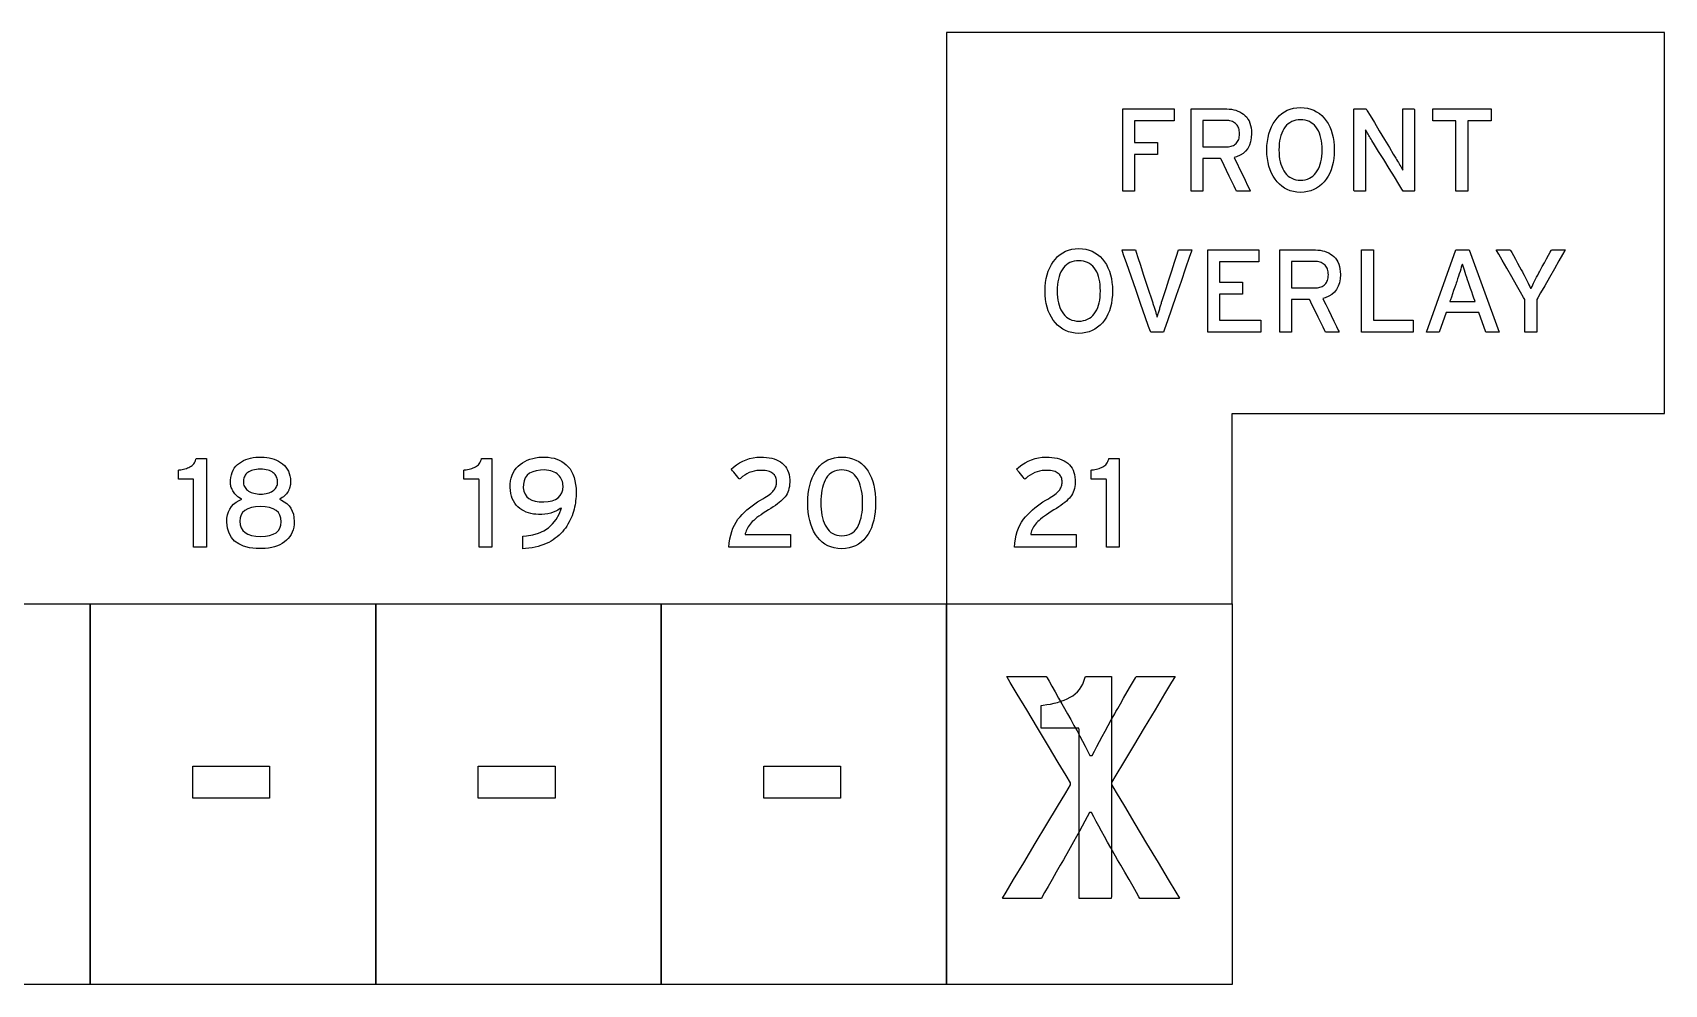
# Model space of a CAD drawing. Extents: x 1 to 47.7, y 0.2 to 33.4.
# Drawn here: x 16.18 to 21.004, y 28.906 to 31.719 of the extents above; entities that cross this region are included whole.
import ezdxf

# ---------------------------------------------------------------- set-up
doc = ezdxf.new("R2010")
doc.units = 0
doc.header["$MEASUREMENT"] = 0
for name, color, linetype in [('5_1__STANDARD_FRONT_OVERLA', 7, 'CONTINUOUS'), ('5_2__BAY_CONTROL_FRONT_OVE', 7, 'CONTINUOUS'), ('6_0____DWG', 7, 'CONTINUOUS')]:
    doc.layers.add(name, color=color, linetype=linetype)

msp = doc.modelspace()

# ---------------------------------------------------------------- linework, layer by layer
at = {"layer": '5_1__STANDARD_FRONT_OVERLA'}
msp.add_lwpolyline([(19.4532, 29.1601), (19.4505, 29.1648), (19.4434, 29.1771), (19.4332, 29.1948), (19.4211, 29.2157), (19.4085, 29.2375), (19.3968, 29.2578), (19.3872, 29.2744), (19.381, 29.2851), (19.377, 29.2922), (19.3672, 29.3097), (19.3578, 29.3265), (19.3488, 29.3427), (19.3403, 29.3583), (19.3322, 29.3732), (19.3245, 29.3875), (19.3172, 29.4011), (19.3104, 29.4141), (19.3041, 29.4142), (19.2976, 29.4014), (19.2906, 29.3878), (19.2831, 29.3736), (19.275, 29.3588), (19.2664, 29.3432), (19.2573, 29.3269), (19.2476, 29.3099), (19.2375, 29.2922), (19.2333, 29.2851), (19.2273, 29.2744), (19.2178, 29.2578), (19.2062, 29.2375), (19.1938, 29.2157), (19.1819, 29.1948), (19.1717, 29.1771), (19.1647, 29.1648), (19.1621, 29.1601), (19.1579, 29.1601), (19.1467, 29.1601), (19.1307, 29.1601), (19.1118, 29.1601), (19.0921, 29.1601), (19.0737, 29.1601), (19.0587, 29.1601), (19.0491, 29.1601), (19.0472, 29.161), (19.058, 29.1789), (19.0801, 29.2157), (19.11, 29.2655), (19.144, 29.322), (19.1784, 29.3794), (19.2097, 29.4314), (19.2341, 29.472), (19.248, 29.4952), (19.2482, 29.5014), (19.2351, 29.5232), (19.2122, 29.5614), (19.1829, 29.6103), (19.1507, 29.6641), (19.1188, 29.7172), (19.0908, 29.7639), (19.0701, 29.7985), (19.06, 29.8154), (19.062, 29.8161), (19.0717, 29.8161), (19.087, 29.8161), (19.1057, 29.8161), (19.1256, 29.8161), (19.1448, 29.8161), (19.1611, 29.8161), (19.1725, 29.8161), (19.1767, 29.8161), (19.1789, 29.8123), (19.1847, 29.8021), (19.193, 29.7873), (19.2029, 29.77), (19.2131, 29.752), (19.2226, 29.7351), (19.2304, 29.7213), (19.2354, 29.7125), (19.2392, 29.7058), (19.249, 29.6883), (19.2584, 29.6713), (19.2674, 29.655), (19.2759, 29.6393), (19.284, 29.6242), (19.2917, 29.6097), (19.2989, 29.5958), (19.3058, 29.5825), (19.3121, 29.5823), (19.3188, 29.5953), (19.3259, 29.6089), (19.3335, 29.6233), (19.3416, 29.6384), (19.3502, 29.6542), (19.3592, 29.6706), (19.3688, 29.6878), (19.3788, 29.7057), (19.3826, 29.7125), (19.3877, 29.7213), (19.3956, 29.7351), (19.4053, 29.752), (19.4157, 29.77), (19.4257, 29.7873), (19.4341, 29.8021), (19.44, 29.8123), (19.4422, 29.8161), (19.4464, 29.8161), (19.4575, 29.8161), (19.4736, 29.8161), (19.4925, 29.8161), (19.5122, 29.8161), (19.5306, 29.8161), (19.5456, 29.8161), (19.5552, 29.8161), (19.5571, 29.8154), (19.547, 29.7986), (19.5263, 29.7641), (19.4983, 29.7175), (19.4664, 29.6645), (19.4342, 29.6109), (19.4049, 29.5621), (19.382, 29.5241), (19.3689, 29.5023), (19.3691, 29.4962), (19.383, 29.4729), (19.4074, 29.4321), (19.4387, 29.3799), (19.4731, 29.3225), (19.5071, 29.2658), (19.537, 29.2159), (19.5591, 29.1789), (19.5699, 29.161), (19.568, 29.1601), (19.5582, 29.1601), (19.5429, 29.1601), (19.5243, 29.1601), (19.5043, 29.1601), (19.4851, 29.1601), (19.4688, 29.1601), (19.4574, 29.1601)], close=True, dxfattribs=at)
at = {"layer": '5_2__BAY_CONTROL_FRONT_OVE'}
msp.add_lwpolyline([(19.2738, 29.1601), (19.2738, 29.1794), (19.2738, 29.2306), (19.2738, 29.3039), (19.2738, 29.3895), (19.2738, 29.4776), (19.2738, 29.5583), (19.2738, 29.6218), (19.2738, 29.6582), (19.2727, 29.6632), (19.2645, 29.6632), (19.2503, 29.6632), (19.2322, 29.6632), (19.2125, 29.6632), (19.1933, 29.6632), (19.1769, 29.6632), (19.1654, 29.6632), (19.1611, 29.6632), (19.1611, 29.6658), (19.1611, 29.6727), (19.1611, 29.6826), (19.1611, 29.6941), (19.1611, 29.706), (19.1611, 29.7168), (19.1611, 29.7254), (19.1611, 29.7303), (19.167, 29.7315), (19.1784, 29.7328), (19.1894, 29.7345), (19.2, 29.7367), (19.2102, 29.7393), (19.22, 29.7424), (19.2295, 29.7459), (19.2385, 29.7499), (19.2472, 29.7543), (19.2551, 29.7591), (19.2624, 29.7645), (19.2689, 29.7706), (19.2748, 29.7774), (19.2798, 29.7848), (19.2842, 29.7929), (19.2878, 29.8017), (19.2908, 29.8111), (19.2927, 29.8161), (19.2983, 29.8161), (19.308, 29.8161), (19.3204, 29.8161), (19.3338, 29.8161), (19.3469, 29.8161), (19.3582, 29.8161), (19.366, 29.8161), (19.3689, 29.8161), (19.3689, 29.791), (19.3689, 29.7243), (19.3689, 29.6287), (19.3689, 29.517), (19.3689, 29.4022), (19.3689, 29.297), (19.3689, 29.2142), (19.3689, 29.1667), (19.368, 29.1601), (19.3611, 29.1601), (19.3491, 29.1601), (19.3338, 29.1601), (19.3172, 29.1601), (19.301, 29.1601), (19.2871, 29.1601), (19.2774, 29.1601)], close=True, dxfattribs=at)
at = {"layer": '6_0____DWG'}
for points in [[(21.0035, 31.7186), (18.8821, 31.7186), (18.8821, 30.031), (19.7259, 30.031), (19.7259, 30.5935), (21.0035, 30.5935), (21.0035, 31.7186)], [(19.4378, 31.4577), (19.4378, 31.3939), (19.5054, 31.3939), (19.5054, 31.3583), (19.4378, 31.3583), (19.4378, 31.2503), (19.4026, 31.2503), (19.4026, 31.4933), (19.5542, 31.4933), (19.5542, 31.4577), (19.4378, 31.4577)], [(20.4227, 31.4577), (20.4227, 31.2503), (20.3875, 31.2503), (20.3875, 31.4577), (20.3188, 31.4577), (20.3188, 31.4933), (20.4914, 31.4933), (20.4914, 31.4577), (20.4227, 31.4577)], [(19.6537, 30.8336), (19.6537, 31.0766), (19.8053, 31.0766), (19.8053, 31.0413), (19.6889, 31.0413), (19.6889, 30.981), (19.7565, 30.981), (19.7565, 30.9457), (19.6889, 30.9457), (19.6889, 30.8689), (19.8104, 30.8689), (19.8104, 30.8336), (19.6537, 30.8336)], [(20.1081, 30.8336), (20.1081, 31.0766), (20.1433, 31.0766), (20.1433, 30.8692), (20.2607, 30.8692), (20.2607, 30.8336), (20.1081, 30.8336)], [(20.4758, 30.8336), (20.4554, 30.8913), (20.3581, 30.8913), (20.3379, 30.8336), (20.3001, 30.8336), (20.3876, 31.0766), (20.4263, 31.0766), (20.5148, 30.8336), (20.4758, 30.8336)], [(16.3508, 28.906), (15.5071, 28.906), (15.5071, 30.031), (16.3508, 30.031), (16.3508, 28.906)], [(17.1946, 28.906), (16.3508, 28.906), (16.3508, 30.031), (17.1946, 30.031), (17.1946, 28.906)], [(18.0383, 28.906), (17.1946, 28.906), (17.1946, 30.031), (18.0383, 30.031), (18.0383, 28.906)], [(18.8821, 28.906), (18.0383, 28.906), (18.0383, 30.031), (18.8821, 30.031), (18.8821, 28.906)], [(19.7259, 28.906), (18.8821, 28.906), (18.8821, 30.031), (19.7259, 30.031), (19.7259, 28.906)], [(16.6539, 29.4558), (16.6539, 29.5509), (16.8809, 29.5509), (16.8809, 29.4558), (16.6539, 29.4558)], [(17.4977, 29.4558), (17.4977, 29.5509), (17.7247, 29.5509), (17.7247, 29.4558), (17.4977, 29.4558)], [(18.3414, 29.4558), (18.3414, 29.5509), (18.5684, 29.5509), (18.5684, 29.4558), (18.3414, 29.4558)]]:
    msp.add_lwpolyline(points, dxfattribs=at)
for points in [[(20.0278, 31.3719), (20.0274, 31.3589), (20.0262, 31.3466), (20.0244, 31.3349), (20.0218, 31.3239), (20.0185, 31.3134), (20.0144, 31.3036), (20.0097, 31.2944), (20.0042, 31.2859), (19.998, 31.2779), (19.9912, 31.2707), (19.9838, 31.2644), (19.9758, 31.2591), (19.9674, 31.2547), (19.9583, 31.2512), (19.9488, 31.2487), (19.9386, 31.2471), (19.928, 31.2464), (19.9174, 31.2471), (19.9074, 31.2487), (19.8979, 31.2512), (19.889, 31.2547), (19.8806, 31.2591), (19.8728, 31.2644), (19.8656, 31.2707), (19.8589, 31.2779), (19.8527, 31.2859), (19.8471, 31.2944), (19.8422, 31.3036), (19.8381, 31.3134), (19.8347, 31.3239), (19.832, 31.3349), (19.8301, 31.3466), (19.8289, 31.3589), (19.8285, 31.3719), (19.8289, 31.3848), (19.8301, 31.3971), (19.832, 31.4088), (19.8347, 31.42), (19.8381, 31.4305), (19.8422, 31.4403), (19.8471, 31.4496), (19.8527, 31.4583), (19.8589, 31.4663), (19.8656, 31.4734), (19.8728, 31.4796), (19.8806, 31.4848), (19.889, 31.4891), (19.8979, 31.4925), (19.9074, 31.495), (19.9174, 31.4965), (19.928, 31.4972), (19.9386, 31.4965), (19.9488, 31.495), (19.9583, 31.4925), (19.9674, 31.4891), (19.9758, 31.4848), (19.9838, 31.4796), (19.9912, 31.4734), (19.998, 31.4663), (20.0042, 31.4583), (20.0097, 31.4496), (20.0144, 31.4403), (20.0185, 31.4305), (20.0218, 31.42), (20.0244, 31.4088), (20.0262, 31.3971), (20.0274, 31.3848)], [(19.7835, 31.4206), (19.7826, 31.4077), (19.7804, 31.3961), (19.7768, 31.3856), (19.7719, 31.3764), (19.7657, 31.3684), (19.7581, 31.3616), (19.7492, 31.3561), (19.7389, 31.3517), (19.732, 31.3491), (19.7349, 31.343), (19.7405, 31.3314), (19.7479, 31.3161), (19.7561, 31.2992), (19.7643, 31.2823), (19.7715, 31.2673), (19.7769, 31.2561), (19.7796, 31.2506), (19.7789, 31.2503), (19.7755, 31.2503), (19.7701, 31.2503), (19.7636, 31.2503), (19.7565, 31.2503), (19.7498, 31.2503), (19.7441, 31.2503), (19.7403, 31.2503), (19.739, 31.2503), (19.737, 31.2545), (19.7322, 31.2645), (19.7254, 31.2784), (19.7176, 31.2946), (19.7095, 31.3111), (19.7022, 31.3263), (19.6964, 31.3383), (19.693, 31.3453), (19.692, 31.3464), (19.6884, 31.3464), (19.682, 31.3464), (19.6737, 31.3464), (19.6646, 31.3464), (19.6556, 31.3464), (19.6477, 31.3464), (19.642, 31.3464), (19.6393, 31.3464), (19.6392, 31.344), (19.6392, 31.3355), (19.6392, 31.3224), (19.6392, 31.3067), (19.6392, 31.2901), (19.6392, 31.2743), (19.6392, 31.2613), (19.6392, 31.2527), (19.6392, 31.2503), (19.6375, 31.2503), (19.6337, 31.2503), (19.6286, 31.2503), (19.6228, 31.2503), (19.6169, 31.2503), (19.6115, 31.2503), (19.6073, 31.2503), (19.605, 31.2503), (19.6047, 31.2531), (19.6047, 31.2709), (19.6047, 31.3012), (19.6047, 31.3395), (19.6047, 31.3814), (19.6047, 31.4222), (19.6047, 31.4574), (19.6047, 31.4826), (19.6047, 31.4932), (19.6079, 31.4933), (19.6176, 31.4933), (19.6319, 31.4933), (19.649, 31.4933), (19.6668, 31.4933), (19.6835, 31.4933), (19.6972, 31.4933), (19.7058, 31.4933), (19.7099, 31.4932), (19.7171, 31.4929), (19.724, 31.4921), (19.7306, 31.4908), (19.737, 31.489), (19.743, 31.4868), (19.7488, 31.4841), (19.7543, 31.481), (19.7596, 31.4774), (19.7645, 31.4732), (19.7689, 31.4685), (19.7727, 31.4633), (19.7759, 31.4575), (19.7786, 31.4512), (19.7807, 31.4444), (19.7822, 31.437), (19.7832, 31.4291)], [(19.748, 31.4196), (19.7477, 31.4241), (19.7472, 31.4283), (19.7464, 31.4323), (19.7454, 31.4359), (19.744, 31.4393), (19.7423, 31.4424), (19.7404, 31.4453), (19.7382, 31.4478), (19.7356, 31.4502), (19.7329, 31.4523), (19.7299, 31.4541), (19.7267, 31.4556), (19.7232, 31.4569), (19.7196, 31.4578), (19.7157, 31.4585), (19.7116, 31.4589), (19.7078, 31.459), (19.7044, 31.459), (19.6968, 31.459), (19.6864, 31.459), (19.6744, 31.459), (19.6624, 31.459), (19.6516, 31.459), (19.6435, 31.459), (19.6395, 31.459), (19.6392, 31.4574), (19.6392, 31.4506), (19.6392, 31.4399), (19.6392, 31.4268), (19.6392, 31.4129), (19.6392, 31.3998), (19.6392, 31.3891), (19.6392, 31.3823), (19.6395, 31.3807), (19.6435, 31.3807), (19.6516, 31.3807), (19.6624, 31.3807), (19.6744, 31.3807), (19.6864, 31.3807), (19.6968, 31.3807), (19.7044, 31.3807), (19.7078, 31.3807), (19.7115, 31.3808), (19.7156, 31.3811), (19.7194, 31.3818), (19.723, 31.3827), (19.7264, 31.3839), (19.7296, 31.3853), (19.7325, 31.3871), (19.7353, 31.3891), (19.7379, 31.3913), (19.7402, 31.3939), (19.7422, 31.3967), (19.7439, 31.3998), (19.7453, 31.4032), (19.7464, 31.4068), (19.7472, 31.4108), (19.7477, 31.415)], [(19.9919, 31.3719), (19.9917, 31.3814), (19.991, 31.3905), (19.9899, 31.399), (19.9883, 31.4071), (19.9863, 31.4147), (19.9839, 31.4217), (19.981, 31.4283), (19.9776, 31.4344), (19.9738, 31.4399), (19.9696, 31.4448), (19.9649, 31.449), (19.9598, 31.4525), (19.9543, 31.4555), (19.9484, 31.4578), (19.942, 31.4595), (19.9352, 31.4605), (19.928, 31.4609), (19.9209, 31.4605), (19.9143, 31.4595), (19.908, 31.4578), (19.9021, 31.4555), (19.8967, 31.4525), (19.8917, 31.449), (19.887, 31.4448), (19.8828, 31.4399), (19.8789, 31.4344), (19.8755, 31.4283), (19.8726, 31.4217), (19.8701, 31.4147), (19.868, 31.4071), (19.8664, 31.399), (19.8653, 31.3905), (19.8646, 31.3814), (19.8644, 31.3719), (19.8646, 31.3624), (19.8653, 31.3535), (19.8664, 31.345), (19.868, 31.337), (19.8701, 31.3295), (19.8726, 31.3225), (19.8755, 31.316), (19.8789, 31.31), (19.8828, 31.3043), (19.887, 31.2993), (19.8917, 31.2949), (19.8967, 31.2911), (19.9021, 31.2881), (19.908, 31.2857), (19.9143, 31.284), (19.9209, 31.283), (19.928, 31.2827), (19.9352, 31.283), (19.942, 31.284), (19.9484, 31.2857), (19.9543, 31.2881), (19.9598, 31.2911), (19.9649, 31.2949), (19.9696, 31.2993), (19.9738, 31.3043), (19.9776, 31.31), (19.981, 31.316), (19.9839, 31.3225), (19.9863, 31.3295), (19.9883, 31.337), (19.9899, 31.345), (19.991, 31.3535), (19.9917, 31.3624)], [(20.2311, 31.2503), (20.2277, 31.2559), (20.2186, 31.2707), (20.2054, 31.292), (20.19, 31.3171), (20.1739, 31.3432), (20.1589, 31.3675), (20.1468, 31.3873), (20.1391, 31.3998), (20.1366, 31.4038), (20.1344, 31.4076), (20.1321, 31.4113), (20.13, 31.4149), (20.128, 31.4184), (20.126, 31.4218), (20.1241, 31.425), (20.1222, 31.4282), (20.1204, 31.4312), (20.1197, 31.4293), (20.1197, 31.4234), (20.1197, 31.4174), (20.1198, 31.4112), (20.1198, 31.4048), (20.1199, 31.3982), (20.1199, 31.3914), (20.12, 31.3844), (20.12, 31.3773), (20.12, 31.3728), (20.12, 31.3615), (20.12, 31.3445), (20.12, 31.3241), (20.12, 31.3025), (20.12, 31.282), (20.12, 31.265), (20.12, 31.2537), (20.12, 31.2503), (20.1184, 31.2503), (20.1149, 31.2503), (20.1099, 31.2503), (20.1042, 31.2503), (20.0984, 31.2503), (20.093, 31.2503), (20.0888, 31.2503), (20.0863, 31.2503), (20.0858, 31.252), (20.0858, 31.2677), (20.0858, 31.2964), (20.0858, 31.3335), (20.0858, 31.3748), (20.0858, 31.4157), (20.0858, 31.4519), (20.0858, 31.4789), (20.0858, 31.4925), (20.0865, 31.4933), (20.0895, 31.4933), (20.0941, 31.4933), (20.0999, 31.4933), (20.106, 31.4933), (20.1119, 31.4933), (20.117, 31.4933), (20.1205, 31.4933), (20.1218, 31.4933), (20.125, 31.4878), (20.1338, 31.4734), (20.1463, 31.4526), (20.161, 31.4282), (20.1763, 31.4028), (20.1906, 31.3792), (20.2022, 31.3599), (20.2095, 31.3478), (20.212, 31.3436), (20.2146, 31.3391), (20.2172, 31.3348), (20.2196, 31.3306), (20.2219, 31.3265), (20.2241, 31.3226), (20.2262, 31.3189), (20.2282, 31.3153), (20.23, 31.3119), (20.2308, 31.3139), (20.2307, 31.3199), (20.2306, 31.3261), (20.2306, 31.3325), (20.2305, 31.339), (20.2305, 31.3457), (20.2305, 31.3526), (20.2305, 31.3596), (20.2305, 31.3668), (20.2305, 31.3713), (20.2305, 31.3825), (20.2305, 31.3995), (20.2305, 31.4198), (20.2305, 31.4413), (20.2305, 31.4617), (20.2305, 31.4786), (20.2305, 31.4899), (20.2305, 31.4933), (20.2321, 31.4933), (20.2356, 31.4933), (20.2406, 31.4933), (20.2463, 31.4933), (20.2521, 31.4933), (20.2575, 31.4933), (20.2617, 31.4933), (20.2643, 31.4933), (20.2647, 31.4915), (20.2647, 31.4758), (20.2647, 31.4472), (20.2647, 31.41), (20.2647, 31.3688), (20.2647, 31.3279), (20.2647, 31.2917), (20.2647, 31.2646), (20.2647, 31.2511), (20.264, 31.2503), (20.2613, 31.2503), (20.2569, 31.2503), (20.2516, 31.2503), (20.2458, 31.2503), (20.2403, 31.2503), (20.2356, 31.2503), (20.2323, 31.2503)], [(19.3724, 30.9552), (19.3719, 30.9423), (19.3708, 30.93), (19.3689, 30.9183), (19.3663, 30.9072), (19.363, 30.8968), (19.359, 30.887), (19.3542, 30.8778), (19.3488, 30.8692), (19.3426, 30.8612), (19.3357, 30.854), (19.3283, 30.8477), (19.3204, 30.8424), (19.3119, 30.838), (19.3029, 30.8345), (19.2933, 30.832), (19.2832, 30.8304), (19.2725, 30.8297), (19.262, 30.8304), (19.2519, 30.832), (19.2425, 30.8345), (19.2336, 30.838), (19.2252, 30.8424), (19.2174, 30.8477), (19.2101, 30.854), (19.2034, 30.8612), (19.1972, 30.8692), (19.1916, 30.8778), (19.1868, 30.887), (19.1826, 30.8968), (19.1792, 30.9072), (19.1766, 30.9183), (19.1747, 30.93), (19.1735, 30.9423), (19.173, 30.9552), (19.1735, 30.9681), (19.1747, 30.9805), (19.1766, 30.9922), (19.1792, 31.0033), (19.1826, 31.0138), (19.1868, 31.0237), (19.1916, 31.033), (19.1972, 31.0416), (19.2034, 31.0496), (19.2101, 31.0567), (19.2174, 31.0629), (19.2252, 31.0681), (19.2336, 31.0724), (19.2425, 31.0758), (19.2519, 31.0783), (19.262, 31.0799), (19.2725, 31.0805), (19.2832, 31.0799), (19.2933, 31.0783), (19.3029, 31.0758), (19.3119, 31.0724), (19.3204, 31.0681), (19.3283, 31.0629), (19.3357, 31.0567), (19.3426, 31.0496), (19.3488, 31.0416), (19.3542, 31.033), (19.359, 31.0237), (19.363, 31.0138), (19.3663, 31.0033), (19.3689, 30.9922), (19.3708, 30.9805), (19.3719, 30.9681)], [(19.5233, 30.8336), (19.5219, 30.8336), (19.5181, 30.8336), (19.5126, 30.8336), (19.5062, 30.8336), (19.4995, 30.8336), (19.4934, 30.8336), (19.4884, 30.8336), (19.4854, 30.8336), (19.4844, 30.8349), (19.4792, 30.8499), (19.4693, 30.8783), (19.4564, 30.9155), (19.4419, 30.957), (19.4276, 30.9984), (19.4148, 31.035), (19.4053, 31.0623), (19.4006, 31.0759), (19.4012, 31.0766), (19.4045, 31.0766), (19.4097, 31.0766), (19.4162, 31.0766), (19.423, 31.0766), (19.4296, 31.0766), (19.4351, 31.0766), (19.4388, 31.0766), (19.4401, 31.0765), (19.4423, 31.0698), (19.4475, 31.0537), (19.4549, 31.0313), (19.4634, 31.0052), (19.4721, 30.9786), (19.4801, 30.9541), (19.4864, 30.9348), (19.4902, 30.9234), (19.4911, 30.9205), (19.492, 30.9179), (19.4929, 30.9153), (19.4938, 30.9126), (19.4947, 30.9098), (19.4957, 30.907), (19.4966, 30.9041), (19.4976, 30.9012), (19.4985, 30.8983), (19.4994, 30.8953), (19.5002, 30.8924), (19.5009, 30.8897), (19.5016, 30.8872), (19.5023, 30.8848), (19.5029, 30.8826), (19.5034, 30.8806), (19.5039, 30.8787), (19.5044, 30.8775), (19.5048, 30.8793), (19.5053, 30.8813), (19.5059, 30.8834), (19.5066, 30.8857), (19.5073, 30.8881), (19.5081, 30.8907), (19.509, 30.8935), (19.5099, 30.8964), (19.5109, 30.8994), (19.5118, 30.9024), (19.5127, 30.9054), (19.5135, 30.9082), (19.5144, 30.9111), (19.5152, 30.9138), (19.516, 30.9165), (19.5168, 30.9192), (19.5176, 30.9218), (19.5192, 30.9268), (19.524, 30.9413), (19.5309, 30.9628), (19.5392, 30.9883), (19.5478, 31.0151), (19.5559, 31.0401), (19.5625, 31.0605), (19.5667, 31.0735), (19.5678, 31.0766), (19.57, 31.0766), (19.5744, 31.0766), (19.5803, 31.0766), (19.5869, 31.0766), (19.5936, 31.0766), (19.5995, 31.0766), (19.6041, 31.0766), (19.6065, 31.0766), (19.6054, 31.0728), (19.5989, 31.0537), (19.5881, 31.0225), (19.5748, 30.9836), (19.5604, 30.9417), (19.5465, 30.9012), (19.5346, 30.8667), (19.5264, 30.8426)], [(20.046, 31.0039), (20.0451, 30.9911), (20.0428, 30.9794), (20.0393, 30.9689), (20.0344, 30.9597), (20.0281, 30.9517), (20.0205, 30.9449), (20.0116, 30.9394), (20.0014, 30.9351), (19.9944, 30.9324), (19.9974, 30.9263), (20.003, 30.9147), (20.0103, 30.8995), (20.0186, 30.8825), (20.0267, 30.8656), (20.034, 30.8506), (20.0394, 30.8395), (20.0421, 30.8339), (20.0414, 30.8336), (20.038, 30.8336), (20.0326, 30.8336), (20.026, 30.8336), (20.019, 30.8336), (20.0122, 30.8336), (20.0066, 30.8336), (20.0028, 30.8336), (20.0015, 30.8337), (19.9995, 30.8378), (19.9946, 30.8478), (19.9879, 30.8618), (19.98, 30.8779), (19.972, 30.8945), (19.9646, 30.9096), (19.9588, 30.9216), (19.9554, 30.9287), (19.9544, 30.9298), (19.9509, 30.9298), (19.9444, 30.9298), (19.9362, 30.9298), (19.927, 30.9298), (19.918, 30.9298), (19.9102, 30.9298), (19.9044, 30.9298), (19.9018, 30.9298), (19.9017, 30.9274), (19.9017, 30.9188), (19.9017, 30.9057), (19.9017, 30.89), (19.9017, 30.8734), (19.9017, 30.8577), (19.9017, 30.8446), (19.9017, 30.8361), (19.9016, 30.8336), (19.8999, 30.8336), (19.8962, 30.8336), (19.8911, 30.8336), (19.8852, 30.8336), (19.8793, 30.8336), (19.8739, 30.8336), (19.8698, 30.8336), (19.8674, 30.8336), (19.8671, 30.8364), (19.8671, 30.8542), (19.8671, 30.8845), (19.8671, 30.9228), (19.8671, 30.9647), (19.8671, 31.0055), (19.8671, 31.0408), (19.8671, 31.0659), (19.8671, 31.0765), (19.8703, 31.0766), (19.88, 31.0766), (19.8944, 31.0766), (19.9114, 31.0766), (19.9293, 31.0766), (19.946, 31.0766), (19.9596, 31.0766), (19.9683, 31.0766), (19.9723, 31.0766), (19.9795, 31.0762), (19.9865, 31.0754), (19.9931, 31.0741), (19.9994, 31.0723), (20.0055, 31.0701), (20.0113, 31.0675), (20.0168, 31.0643), (20.022, 31.0607), (20.0269, 31.0566), (20.0313, 31.0519), (20.0351, 31.0466), (20.0384, 31.0409), (20.0411, 31.0345), (20.0432, 31.0277), (20.0447, 31.0203), (20.0456, 31.0124)], [(20.6263, 30.9297), (20.6263, 30.9261), (20.6263, 30.9166), (20.6263, 30.9029), (20.6263, 30.8869), (20.6263, 30.8704), (20.6263, 30.855), (20.6263, 30.8427), (20.6263, 30.8351), (20.6261, 30.8336), (20.624, 30.8336), (20.6198, 30.8336), (20.6144, 30.8336), (20.6084, 30.8336), (20.6024, 30.8336), (20.5971, 30.8336), (20.5932, 30.8336), (20.5912, 30.8336), (20.5911, 30.8356), (20.5911, 30.8436), (20.5911, 30.8563), (20.5911, 30.8719), (20.5911, 30.8885), (20.5911, 30.9044), (20.5911, 30.9177), (20.5911, 30.9268), (20.5911, 30.9298), (20.5874, 30.9362), (20.5787, 30.9514), (20.5664, 30.9727), (20.5522, 30.9974), (20.5377, 31.0227), (20.5244, 31.0458), (20.5139, 31.0642), (20.5077, 31.0749), (20.5071, 31.0766), (20.5099, 31.0766), (20.5149, 31.0766), (20.5213, 31.0766), (20.5284, 31.0766), (20.5354, 31.0766), (20.5415, 31.0766), (20.546, 31.0766), (20.548, 31.0766), (20.549, 31.0749), (20.5523, 31.0689), (20.5572, 31.0598), (20.5632, 31.0489), (20.5695, 31.0373), (20.5755, 31.0263), (20.5805, 31.0172), (20.5838, 31.0113), (20.5853, 31.0084), (20.5887, 31.0019), (20.5919, 30.9957), (20.595, 30.9898), (20.5979, 30.984), (20.6007, 30.9785), (20.6033, 30.9733), (20.6057, 30.9683), (20.608, 30.9635), (20.6101, 30.9638), (20.6123, 30.9685), (20.6147, 30.9734), (20.6172, 30.9786), (20.62, 30.9841), (20.6229, 30.9898), (20.626, 30.9958), (20.6293, 31.0021), (20.6328, 31.0086), (20.6342, 31.0113), (20.6377, 31.0176), (20.6428, 31.027), (20.6489, 31.0381), (20.6553, 31.0498), (20.6613, 31.0607), (20.6662, 31.0696), (20.6693, 31.0752), (20.6701, 31.0766), (20.6724, 31.0766), (20.677, 31.0766), (20.6831, 31.0766), (20.6901, 31.0766), (20.697, 31.0766), (20.7033, 31.0766), (20.708, 31.0766), (20.7105, 31.0766), (20.7094, 31.0743), (20.7028, 31.0628), (20.6919, 31.0439), (20.6784, 31.0204), (20.6639, 30.995), (20.6498, 30.9705), (20.6378, 30.9496), (20.6294, 30.9351)], [(19.3365, 30.9552), (19.3363, 30.9647), (19.3356, 30.9738), (19.3345, 30.9824), (19.3329, 30.9904), (19.3309, 30.998), (19.3285, 31.0051), (19.3256, 31.0117), (19.3222, 31.0177), (19.3184, 31.0233), (19.3142, 31.0281), (19.3095, 31.0323), (19.3044, 31.0359), (19.2989, 31.0388), (19.2929, 31.0411), (19.2865, 31.0428), (19.2798, 31.0438), (19.2725, 31.0442), (19.2655, 31.0438), (19.2588, 31.0428), (19.2526, 31.0411), (19.2467, 31.0388), (19.2413, 31.0359), (19.2362, 31.0323), (19.2316, 31.0281), (19.2273, 31.0233), (19.2235, 31.0177), (19.2201, 31.0117), (19.2171, 31.0051), (19.2146, 30.998), (19.2126, 30.9904), (19.211, 30.9824), (19.2099, 30.9738), (19.2092, 30.9647), (19.2089, 30.9552), (19.2092, 30.9458), (19.2099, 30.9368), (19.211, 30.9284), (19.2126, 30.9204), (19.2146, 30.9129), (19.2171, 30.9059), (19.2201, 30.8993), (19.2235, 30.8933), (19.2273, 30.8877), (19.2316, 30.8826), (19.2362, 30.8782), (19.2413, 30.8745), (19.2467, 30.8714), (19.2526, 30.869), (19.2588, 30.8674), (19.2655, 30.8663), (19.2725, 30.866), (19.2798, 30.8663), (19.2865, 30.8674), (19.2929, 30.869), (19.2989, 30.8714), (19.3044, 30.8745), (19.3095, 30.8782), (19.3142, 30.8826), (19.3184, 30.8877), (19.3222, 30.8933), (19.3256, 30.8993), (19.3285, 30.9059), (19.3309, 30.9129), (19.3329, 30.9204), (19.3345, 30.9284), (19.3356, 30.9368), (19.3363, 30.9458)], [(20.0104, 31.0029), (20.0102, 31.0074), (20.0097, 31.0116), (20.0089, 31.0156), (20.0078, 31.0193), (20.0064, 31.0226), (20.0048, 31.0258), (20.0028, 31.0286), (20.0006, 31.0311), (19.9981, 31.0335), (19.9953, 31.0356), (19.9923, 31.0374), (19.9891, 31.039), (19.9857, 31.0402), (19.982, 31.0412), (19.9781, 31.0419), (19.974, 31.0422), (19.9703, 31.0424), (19.9669, 31.0424), (19.9593, 31.0424), (19.9488, 31.0424), (19.9369, 31.0424), (19.9249, 31.0424), (19.9141, 31.0424), (19.906, 31.0424), (19.9019, 31.0424), (19.9017, 31.0408), (19.9017, 31.0339), (19.9017, 31.0232), (19.9017, 31.0101), (19.9017, 30.9962), (19.9017, 30.9831), (19.9017, 30.9724), (19.9017, 30.9656), (19.9019, 30.964), (19.906, 30.964), (19.9141, 30.964), (19.9249, 30.964), (19.9369, 30.964), (19.9488, 30.964), (19.9593, 30.964), (19.9669, 30.964), (19.9703, 30.964), (19.974, 30.9641), (19.978, 30.9645), (19.9818, 30.9651), (19.9854, 30.966), (19.9888, 30.9672), (19.992, 30.9687), (19.995, 30.9704), (19.9978, 30.9724), (20.0003, 30.9747), (20.0026, 30.9772), (20.0046, 30.98), (20.0063, 30.9831), (20.0077, 30.9865), (20.0088, 30.9902), (20.0097, 30.9941), (20.0102, 30.9984)], [(20.4248, 30.9798), (20.422, 30.9878), (20.4195, 30.9954), (20.417, 31.0028), (20.4147, 31.0098), (20.4125, 31.0165), (20.4105, 31.0228), (20.4086, 31.0289), (20.4068, 31.0346), (20.4052, 31.0313), (20.4034, 31.0254), (20.4015, 31.0192), (20.3995, 31.0126), (20.3973, 31.0057), (20.3949, 30.9984), (20.3924, 30.9907), (20.3897, 30.9827), (20.3883, 30.9786), (20.3867, 30.9739), (20.384, 30.9662), (20.3807, 30.9567), (20.3772, 30.9466), (20.3739, 30.937), (20.3712, 30.9293), (20.3696, 30.9247), (20.3698, 30.9238), (20.3751, 30.9238), (20.3848, 30.9238), (20.3973, 30.9238), (20.4109, 30.9238), (20.424, 30.9238), (20.435, 30.9238), (20.4422, 30.9238), (20.4442, 30.9239), (20.4431, 30.9271), (20.4408, 30.9337), (20.4377, 30.9427), (20.4341, 30.9528), (20.4307, 30.9628), (20.4277, 30.9714), (20.4255, 30.9775)], [(16.6563, 30.1977), (16.6563, 30.2054), (16.6563, 30.2258), (16.6563, 30.2552), (16.6563, 30.2894), (16.6563, 30.3246), (16.6563, 30.3569), (16.6563, 30.3823), (16.6563, 30.3969), (16.6558, 30.3989), (16.6525, 30.3989), (16.6469, 30.3989), (16.6396, 30.3989), (16.6317, 30.3989), (16.6241, 30.3989), (16.6175, 30.3989), (16.6129, 30.3989), (16.6112, 30.3989), (16.6112, 30.3999), (16.6112, 30.4027), (16.6112, 30.4066), (16.6112, 30.4112), (16.6112, 30.416), (16.6112, 30.4203), (16.6112, 30.4238), (16.6112, 30.4257), (16.6135, 30.4262), (16.6181, 30.4267), (16.6225, 30.4274), (16.6267, 30.4283), (16.6308, 30.4293), (16.6348, 30.4306), (16.6385, 30.432), (16.6421, 30.4336), (16.6456, 30.4353), (16.6488, 30.4372), (16.6517, 30.4394), (16.6543, 30.4418), (16.6566, 30.4445), (16.6587, 30.4475), (16.6604, 30.4508), (16.6619, 30.4543), (16.663, 30.4581), (16.6638, 30.46), (16.6661, 30.46), (16.6699, 30.46), (16.6749, 30.46), (16.6803, 30.46), (16.6855, 30.46), (16.69, 30.46), (16.6931, 30.46), (16.6943, 30.46), (16.6943, 30.45), (16.6943, 30.4233), (16.6943, 30.3851), (16.6943, 30.3404), (16.6943, 30.2945), (16.6943, 30.2524), (16.6943, 30.2193), (16.6943, 30.2003), (16.6939, 30.1977), (16.6912, 30.1977), (16.6864, 30.1977), (16.6803, 30.1977), (16.6736, 30.1977), (16.6671, 30.1977), (16.6616, 30.1977), (16.6577, 30.1977)], [(16.9538, 30.2741), (16.9534, 30.2654), (16.9523, 30.2572), (16.9505, 30.2495), (16.9479, 30.2423), (16.9447, 30.2355), (16.9408, 30.2293), (16.9362, 30.2236), (16.9309, 30.2183), (16.9249, 30.2135), (16.9184, 30.2091), (16.9114, 30.2053), (16.9038, 30.202), (16.8957, 30.1992), (16.887, 30.197), (16.8778, 30.1953), (16.8681, 30.1942), (16.8579, 30.1936), (16.841, 30.1939), (16.8213, 30.1963), (16.8042, 30.2009), (16.7896, 30.2075), (16.7775, 30.2161), (16.7679, 30.2269), (16.7609, 30.2397), (16.7563, 30.2546), (16.7543, 30.2716), (16.7547, 30.2833), (16.7563, 30.2932), (16.7591, 30.3023), (16.763, 30.3106), (16.7682, 30.3181), (16.7745, 30.3248), (16.7821, 30.3306), (16.7908, 30.3357), (16.7986, 30.3397), (16.7944, 30.3419), (16.7904, 30.3443), (16.7868, 30.3468), (16.7836, 30.3495), (16.7806, 30.3523), (16.778, 30.3552), (16.7757, 30.3583), (16.7737, 30.3615), (16.7719, 30.3648), (16.7703, 30.368), (16.7688, 30.3712), (16.7677, 30.3743), (16.7667, 30.3774), (16.7659, 30.3805), (16.7654, 30.3834), (16.7651, 30.3864), (16.765, 30.3893), (16.7653, 30.3962), (16.7662, 30.4043), (16.7678, 30.4119), (16.77, 30.419), (16.773, 30.4256), (16.7766, 30.4316), (16.7809, 30.4372), (16.7859, 30.4422), (16.7916, 30.4467), (16.7975, 30.4505), (16.8038, 30.4538), (16.8103, 30.4567), (16.8172, 30.4591), (16.8245, 30.4611), (16.8321, 30.4626), (16.84, 30.4636), (16.8483, 30.4641), (16.8567, 30.4642), (16.8647, 30.4639), (16.8724, 30.4631), (16.8799, 30.4618), (16.8871, 30.46), (16.8941, 30.4578), (16.9008, 30.4551), (16.9072, 30.452), (16.9135, 30.4484), (16.9194, 30.4443), (16.9247, 30.4397), (16.9293, 30.4345), (16.9333, 30.4288), (16.9365, 30.4225), (16.9391, 30.4157), (16.9411, 30.4084), (16.9424, 30.4005), (16.9429, 30.3921), (16.943, 30.3897), (16.9429, 30.3883), (16.9428, 30.387), (16.9427, 30.3856), (16.9425, 30.3841), (16.9423, 30.3827), (16.9421, 30.3812), (16.9418, 30.3797), (16.9415, 30.3781), (16.9411, 30.3765), (16.9406, 30.3748), (16.9401, 30.3731), (16.9395, 30.3715), (16.9389, 30.3698), (16.9382, 30.3681), (16.9374, 30.3664), (16.9366, 30.3647), (16.9353, 30.3622), (16.9332, 30.3588), (16.9308, 30.3556), (16.928, 30.3526), (16.925, 30.3497), (16.9217, 30.347), (16.9182, 30.3445), (16.9143, 30.3421), (16.9101, 30.3399), (16.9157, 30.3366), (16.9244, 30.332), (16.932, 30.3266), (16.9385, 30.3201), (16.9438, 30.3128), (16.948, 30.3045), (16.9511, 30.2953), (16.953, 30.2852)], [(17.5, 30.1977), (17.5, 30.2054), (17.5, 30.2258), (17.5, 30.2552), (17.5, 30.2894), (17.5, 30.3246), (17.5, 30.3569), (17.5, 30.3823), (17.5, 30.3969), (17.4996, 30.3989), (17.4963, 30.3989), (17.4906, 30.3989), (17.4834, 30.3989), (17.4755, 30.3989), (17.4678, 30.3989), (17.4612, 30.3989), (17.4567, 30.3989), (17.4549, 30.3989), (17.4549, 30.3999), (17.4549, 30.4027), (17.4549, 30.4066), (17.4549, 30.4112), (17.4549, 30.416), (17.4549, 30.4203), (17.4549, 30.4238), (17.4549, 30.4257), (17.4573, 30.4262), (17.4618, 30.4267), (17.4662, 30.4274), (17.4705, 30.4283), (17.4746, 30.4293), (17.4785, 30.4306), (17.4823, 30.432), (17.4859, 30.4336), (17.4893, 30.4353), (17.4925, 30.4372), (17.4954, 30.4394), (17.4981, 30.4418), (17.5004, 30.4445), (17.5024, 30.4475), (17.5042, 30.4508), (17.5056, 30.4543), (17.5068, 30.4581), (17.5076, 30.46), (17.5098, 30.46), (17.5137, 30.46), (17.5186, 30.46), (17.524, 30.46), (17.5293, 30.46), (17.5337, 30.46), (17.5369, 30.46), (17.5381, 30.46), (17.5381, 30.45), (17.5381, 30.4233), (17.5381, 30.3851), (17.5381, 30.3404), (17.5381, 30.2945), (17.5381, 30.2524), (17.5381, 30.2193), (17.5381, 30.2003), (17.5377, 30.1977), (17.5349, 30.1977), (17.5301, 30.1977), (17.524, 30.1977), (17.5174, 30.1977), (17.5109, 30.1977), (17.5053, 30.1977), (17.5015, 30.1977)], [(17.7871, 30.3596), (17.787, 30.3536), (17.7867, 30.3476), (17.7862, 30.3414), (17.7855, 30.3353), (17.7847, 30.3291), (17.7836, 30.3228), (17.7824, 30.3165), (17.7809, 30.3101), (17.7792, 30.3036), (17.7772, 30.2972), (17.7749, 30.2909), (17.7723, 30.2846), (17.7694, 30.2785), (17.7662, 30.2724), (17.7628, 30.2664), (17.7591, 30.2604), (17.7552, 30.2546), (17.751, 30.2489), (17.7465, 30.2435), (17.7417, 30.2383), (17.7366, 30.2334), (17.7311, 30.2287), (17.7253, 30.2242), (17.7192, 30.22), (17.7127, 30.216), (17.7059, 30.2122), (17.6986, 30.2087), (17.691, 30.2055), (17.683, 30.2027), (17.6746, 30.2002), (17.6658, 30.1981), (17.6567, 30.1964), (17.6472, 30.195), (17.6373, 30.194), (17.6295, 30.1935), (17.6295, 30.1955), (17.6295, 30.1995), (17.6295, 30.205), (17.6295, 30.2112), (17.6295, 30.2175), (17.6295, 30.2232), (17.6295, 30.2276), (17.6295, 30.2301), (17.6402, 30.2311), (17.659, 30.2341), (17.6761, 30.2391), (17.6915, 30.2462), (17.7052, 30.2554), (17.7172, 30.2667), (17.7276, 30.28), (17.7363, 30.2954), (17.7433, 30.3129), (17.7394, 30.3118), (17.7333, 30.3077), (17.7267, 30.3041), (17.7195, 30.3011), (17.7118, 30.2987), (17.7036, 30.2968), (17.6949, 30.2955), (17.6856, 30.2949), (17.6761, 30.2947), (17.6682, 30.2951), (17.6606, 30.296), (17.6533, 30.2974), (17.6462, 30.2994), (17.6394, 30.3019), (17.6328, 30.3049), (17.6266, 30.3085), (17.6206, 30.3126), (17.6149, 30.3173), (17.6097, 30.3225), (17.6053, 30.3283), (17.6015, 30.3346), (17.5983, 30.3415), (17.5958, 30.349), (17.5939, 30.357), (17.5927, 30.3656), (17.5921, 30.3747), (17.5924, 30.3844), (17.5934, 30.3937), (17.5952, 30.4024), (17.5977, 30.4105), (17.601, 30.418), (17.6051, 30.425), (17.6099, 30.4314), (17.6154, 30.4372), (17.6217, 30.4425), (17.6283, 30.4473), (17.6352, 30.4514), (17.6426, 30.455), (17.6504, 30.458), (17.6586, 30.4604), (17.6672, 30.4623), (17.6762, 30.4635), (17.6856, 30.4641), (17.6952, 30.4642), (17.7044, 30.4636), (17.7132, 30.4624), (17.7216, 30.4606), (17.7295, 30.4581), (17.7371, 30.4549), (17.7443, 30.4511), (17.7511, 30.4467), (17.7575, 30.4416), (17.7636, 30.4358), (17.7689, 30.4291), (17.7736, 30.4216), (17.7776, 30.4133), (17.7809, 30.4042), (17.7835, 30.3943), (17.7854, 30.3835), (17.7866, 30.372)], [(18.2386, 30.1977), (18.2397, 30.2102), (18.2414, 30.2222), (18.2438, 30.2335), (18.2468, 30.2441), (18.2504, 30.2541), (18.2547, 30.2635), (18.2596, 30.2722), (18.2651, 30.2803), (18.2713, 30.2878), (18.2779, 30.2948), (18.2847, 30.3015), (18.2919, 30.308), (18.2993, 30.3143), (18.3069, 30.3202), (18.3149, 30.326), (18.3231, 30.3315), (18.3316, 30.3367), (18.339, 30.3411), (18.3445, 30.3445), (18.3495, 30.3478), (18.3541, 30.3509), (18.3583, 30.354), (18.362, 30.357), (18.3653, 30.3598), (18.3682, 30.3626), (18.3706, 30.3652), (18.3725, 30.3678), (18.3742, 30.3705), (18.3756, 30.3732), (18.3768, 30.3759), (18.3778, 30.3787), (18.3786, 30.3815), (18.3792, 30.3844), (18.3795, 30.3873), (18.3796, 30.3903), (18.3795, 30.3938), (18.3791, 30.3972), (18.3784, 30.4005), (18.3775, 30.4035), (18.3762, 30.4064), (18.3747, 30.4091), (18.3729, 30.4115), (18.3708, 30.4139), (18.3683, 30.416), (18.3655, 30.418), (18.3622, 30.4197), (18.3586, 30.4212), (18.3546, 30.4225), (18.3502, 30.4235), (18.3455, 30.4242), (18.3403, 30.4248), (18.3348, 30.425), (18.3283, 30.425), (18.3206, 30.4243), (18.3131, 30.423), (18.3058, 30.421), (18.2987, 30.4183), (18.2918, 30.4151), (18.2851, 30.4111), (18.2786, 30.4066), (18.2723, 30.4014), (18.2692, 30.3992), (18.2675, 30.4013), (18.2645, 30.405), (18.2608, 30.4096), (18.2567, 30.4146), (18.2526, 30.4196), (18.2491, 30.424), (18.2465, 30.4272), (18.2452, 30.4287), (18.2519, 30.4346), (18.2607, 30.4414), (18.2699, 30.4473), (18.2795, 30.4524), (18.2893, 30.4565), (18.2995, 30.4598), (18.31, 30.4622), (18.3209, 30.4637), (18.3321, 30.4643), (18.341, 30.464), (18.3495, 30.4634), (18.3576, 30.4622), (18.3652, 30.4607), (18.3723, 30.4587), (18.379, 30.4562), (18.3852, 30.4533), (18.391, 30.45), (18.3963, 30.4461), (18.4011, 30.4417), (18.4053, 30.4368), (18.409, 30.4314), (18.412, 30.4255), (18.4144, 30.4191), (18.4163, 30.4123), (18.4176, 30.4049), (18.4183, 30.3971), (18.4184, 30.3897), (18.418, 30.3833), (18.4173, 30.3772), (18.4161, 30.3713), (18.4146, 30.3658), (18.4127, 30.3606), (18.4104, 30.3557), (18.4077, 30.351), (18.4046, 30.3467), (18.4011, 30.3426), (18.397, 30.3384), (18.3924, 30.3342), (18.3874, 30.33), (18.3819, 30.3257), (18.376, 30.3213), (18.3696, 30.3169), (18.3628, 30.3124), (18.3554, 30.3079), (18.3476, 30.3031), (18.3402, 30.2984), (18.3334, 30.2939), (18.3272, 30.2895), (18.3215, 30.2853), (18.3163, 30.2812), (18.3117, 30.2772), (18.3076, 30.2734), (18.3041, 30.2698), (18.3009, 30.2661), (18.2981, 30.2623), (18.2955, 30.2585), (18.2932, 30.2546), (18.2912, 30.2507), (18.2895, 30.2467), (18.2881, 30.2426), (18.287, 30.2385), (18.2869, 30.2357), (18.2947, 30.2357), (18.3098, 30.2357), (18.3299, 30.2357), (18.3524, 30.2357), (18.3751, 30.2357), (18.3955, 30.2357), (18.4113, 30.2357), (18.42, 30.2357), (18.421, 30.2353), (18.421, 30.2326), (18.421, 30.2279), (18.421, 30.222), (18.421, 30.2156), (18.421, 30.2093), (18.421, 30.2037), (18.421, 30.1997), (18.421, 30.1977), (18.417, 30.1977), (18.4016, 30.1977), (18.3778, 30.1977), (18.3487, 30.1977), (18.3177, 30.1977), (18.288, 30.1977), (18.2627, 30.1977), (18.2452, 30.1977)], [(18.6722, 30.3293), (18.6718, 30.3154), (18.6708, 30.3022), (18.669, 30.2896), (18.6666, 30.2776), (18.6634, 30.2663), (18.6596, 30.2556), (18.655, 30.2456), (18.6497, 30.2362), (18.6437, 30.2274), (18.6371, 30.2197), (18.6297, 30.2129), (18.6217, 30.2071), (18.613, 30.2024), (18.6037, 30.1986), (18.5937, 30.1959), (18.583, 30.1942), (18.5716, 30.1934), (18.5604, 30.1942), (18.5498, 30.1959), (18.5399, 30.1986), (18.5306, 30.2023), (18.522, 30.207), (18.5141, 30.2127), (18.5068, 30.2194), (18.5002, 30.2271), (18.4942, 30.2357), (18.4889, 30.245), (18.4844, 30.2549), (18.4805, 30.2655), (18.4773, 30.2768), (18.4749, 30.2887), (18.4731, 30.3013), (18.4721, 30.3146), (18.4717, 30.3286), (18.4721, 30.3425), (18.4732, 30.3558), (18.4749, 30.3684), (18.4774, 30.3804), (18.4806, 30.3918), (18.4845, 30.4025), (18.4892, 30.4125), (18.4945, 30.4219), (18.5006, 30.4306), (18.5073, 30.4384), (18.5146, 30.4452), (18.5226, 30.451), (18.5313, 30.4557), (18.5405, 30.4594), (18.5505, 30.462), (18.5611, 30.4637), (18.5723, 30.4643), (18.5837, 30.4636), (18.5943, 30.4619), (18.6043, 30.4593), (18.6136, 30.4556), (18.6223, 30.4509), (18.6302, 30.4453), (18.6375, 30.4386), (18.6441, 30.4309), (18.65, 30.4223), (18.6552, 30.413), (18.6597, 30.4031), (18.6635, 30.3925), (18.6667, 30.3812), (18.6691, 30.3692), (18.6708, 30.3566), (18.6719, 30.3433)], [(19.0824, 30.1977), (19.0835, 30.2102), (19.0852, 30.2222), (19.0876, 30.2335), (19.0905, 30.2441), (19.0942, 30.2541), (19.0984, 30.2635), (19.1033, 30.2722), (19.1089, 30.2803), (19.115, 30.2878), (19.1216, 30.2948), (19.1285, 30.3015), (19.1356, 30.308), (19.143, 30.3143), (19.1507, 30.3202), (19.1586, 30.326), (19.1668, 30.3315), (19.1753, 30.3367), (19.1827, 30.3411), (19.1882, 30.3445), (19.1933, 30.3478), (19.1979, 30.3509), (19.202, 30.354), (19.2058, 30.357), (19.2091, 30.3598), (19.2119, 30.3626), (19.2143, 30.3652), (19.2163, 30.3678), (19.2179, 30.3705), (19.2194, 30.3732), (19.2206, 30.3759), (19.2216, 30.3787), (19.2223, 30.3815), (19.2229, 30.3844), (19.2233, 30.3873), (19.2234, 30.3903), (19.2233, 30.3938), (19.2229, 30.3972), (19.2222, 30.4005), (19.2212, 30.4035), (19.22, 30.4064), (19.2184, 30.4091), (19.2166, 30.4115), (19.2145, 30.4139), (19.2121, 30.416), (19.2092, 30.418), (19.206, 30.4197), (19.2024, 30.4212), (19.1984, 30.4225), (19.194, 30.4235), (19.1892, 30.4242), (19.1841, 30.4248), (19.1785, 30.425), (19.172, 30.425), (19.1643, 30.4243), (19.1569, 30.423), (19.1496, 30.421), (19.1425, 30.4183), (19.1356, 30.4151), (19.1288, 30.4111), (19.1223, 30.4066), (19.116, 30.4014), (19.113, 30.3992), (19.1112, 30.4013), (19.1083, 30.405), (19.1045, 30.4096), (19.1004, 30.4146), (19.0964, 30.4196), (19.0928, 30.424), (19.0902, 30.4272), (19.089, 30.4287), (19.0956, 30.4346), (19.1045, 30.4414), (19.1137, 30.4473), (19.1232, 30.4524), (19.1331, 30.4565), (19.1433, 30.4598), (19.1538, 30.4622), (19.1646, 30.4637), (19.1758, 30.4643), (19.1848, 30.464), (19.1933, 30.4634), (19.2013, 30.4622), (19.2089, 30.4607), (19.216, 30.4587), (19.2227, 30.4562), (19.229, 30.4533), (19.2348, 30.45), (19.2401, 30.4461), (19.2449, 30.4417), (19.2491, 30.4368), (19.2527, 30.4314), (19.2557, 30.4255), (19.2582, 30.4191), (19.2601, 30.4123), (19.2613, 30.4049), (19.262, 30.3971), (19.2621, 30.3897), (19.2618, 30.3833), (19.261, 30.3772), (19.2599, 30.3713), (19.2584, 30.3658), (19.2564, 30.3606), (19.2541, 30.3557), (19.2515, 30.351), (19.2484, 30.3467), (19.2448, 30.3426), (19.2407, 30.3384), (19.2362, 30.3342), (19.2312, 30.33), (19.2257, 30.3257), (19.2197, 30.3213), (19.2134, 30.3169), (19.2065, 30.3124), (19.1992, 30.3079), (19.1914, 30.3031), (19.184, 30.2984), (19.1772, 30.2939), (19.1709, 30.2895), (19.1652, 30.2853), (19.16, 30.2812), (19.1554, 30.2772), (19.1514, 30.2734), (19.1478, 30.2698), (19.1447, 30.2661), (19.1418, 30.2623), (19.1393, 30.2585), (19.137, 30.2546), (19.135, 30.2507), (19.1333, 30.2467), (19.1319, 30.2426), (19.1307, 30.2385), (19.1307, 30.2357), (19.1385, 30.2357), (19.1536, 30.2357), (19.1736, 30.2357), (19.1962, 30.2357), (19.2188, 30.2357), (19.2392, 30.2357), (19.255, 30.2357), (19.2637, 30.2357), (19.2647, 30.2353), (19.2647, 30.2326), (19.2647, 30.2279), (19.2647, 30.222), (19.2647, 30.2156), (19.2647, 30.2093), (19.2647, 30.2037), (19.2647, 30.1997), (19.2647, 30.1977), (19.2607, 30.1977), (19.2453, 30.1977), (19.2215, 30.1977), (19.1925, 30.1977), (19.1615, 30.1977), (19.1317, 30.1977), (19.1065, 30.1977), (19.0889, 30.1977)], [(19.3543, 30.1977), (19.3543, 30.2054), (19.3543, 30.2258), (19.3543, 30.2552), (19.3543, 30.2894), (19.3543, 30.3246), (19.3543, 30.3569), (19.3543, 30.3823), (19.3543, 30.3969), (19.3539, 30.3989), (19.3506, 30.3989), (19.3449, 30.3989), (19.3377, 30.3989), (19.3298, 30.3989), (19.3221, 30.3989), (19.3155, 30.3989), (19.311, 30.3989), (19.3092, 30.3989), (19.3092, 30.3999), (19.3092, 30.4027), (19.3092, 30.4066), (19.3092, 30.4112), (19.3092, 30.416), (19.3092, 30.4203), (19.3092, 30.4238), (19.3092, 30.4257), (19.3116, 30.4262), (19.3161, 30.4267), (19.3205, 30.4274), (19.3248, 30.4283), (19.3289, 30.4293), (19.3328, 30.4306), (19.3366, 30.432), (19.3402, 30.4336), (19.3436, 30.4353), (19.3468, 30.4372), (19.3497, 30.4394), (19.3524, 30.4418), (19.3547, 30.4445), (19.3567, 30.4475), (19.3585, 30.4508), (19.3599, 30.4543), (19.3611, 30.4581), (19.3619, 30.46), (19.3641, 30.46), (19.368, 30.46), (19.3729, 30.46), (19.3783, 30.46), (19.3836, 30.46), (19.388, 30.46), (19.3912, 30.46), (19.3924, 30.46), (19.3924, 30.45), (19.3924, 30.4233), (19.3924, 30.3851), (19.3924, 30.3404), (19.3924, 30.2945), (19.3924, 30.2524), (19.3924, 30.2193), (19.3924, 30.2003), (19.392, 30.1977), (19.3892, 30.1977), (19.3844, 30.1977), (19.3783, 30.1977), (19.3717, 30.1977), (19.3652, 30.1977), (19.3596, 30.1977), (19.3558, 30.1977)], [(16.9046, 30.3897), (16.9044, 30.3934), (16.9039, 30.3969), (16.9031, 30.4003), (16.902, 30.4036), (16.9006, 30.4068), (16.8989, 30.4098), (16.8969, 30.4127), (16.8945, 30.4155), (16.8917, 30.4181), (16.8885, 30.4204), (16.8848, 30.4225), (16.8807, 30.4242), (16.8762, 30.4256), (16.8712, 30.4268), (16.8658, 30.4276), (16.8599, 30.4282), (16.8537, 30.4284), (16.8474, 30.4282), (16.8417, 30.4277), (16.8363, 30.4269), (16.8314, 30.4258), (16.827, 30.4245), (16.823, 30.4228), (16.8194, 30.4209), (16.8162, 30.4187), (16.8135, 30.4163), (16.8111, 30.4137), (16.809, 30.4109), (16.8072, 30.408), (16.8058, 30.4049), (16.8047, 30.4017), (16.804, 30.3984), (16.8035, 30.3949), (16.8035, 30.3912), (16.8037, 30.3875), (16.8042, 30.3839), (16.8052, 30.3805), (16.8065, 30.3773), (16.8083, 30.3743), (16.8104, 30.3714), (16.8128, 30.3688), (16.8157, 30.3662), (16.8189, 30.3639), (16.8224, 30.3618), (16.8261, 30.36), (16.8301, 30.3584), (16.8344, 30.3572), (16.839, 30.3562), (16.8438, 30.3555), (16.849, 30.3551), (16.8544, 30.3549), (16.86, 30.3551), (16.8653, 30.3555), (16.8703, 30.3562), (16.8749, 30.3573), (16.8793, 30.3586), (16.8832, 30.3602), (16.8869, 30.362), (16.8902, 30.3642), (16.8932, 30.3666), (16.8959, 30.369), (16.8982, 30.3715), (16.9001, 30.3742), (16.9017, 30.377), (16.903, 30.38), (16.9038, 30.3831), (16.9044, 30.3863)], [(17.7483, 30.378), (17.7481, 30.3828), (17.7474, 30.3874), (17.7463, 30.3918), (17.7448, 30.3961), (17.7429, 30.4001), (17.7405, 30.404), (17.7377, 30.4077), (17.7345, 30.4112), (17.7308, 30.4144), (17.7267, 30.4173), (17.7221, 30.4198), (17.7171, 30.4219), (17.7117, 30.4235), (17.7059, 30.4248), (17.6996, 30.4257), (17.6929, 30.4261), (17.6818, 30.4258), (17.6692, 30.424), (17.6585, 30.4208), (17.6495, 30.4163), (17.6422, 30.4104), (17.6367, 30.4031), (17.6329, 30.3944), (17.6309, 30.3843), (17.6307, 30.3732), (17.6324, 30.3632), (17.6358, 30.3545), (17.6408, 30.3472), (17.6475, 30.3414), (17.6559, 30.3369), (17.666, 30.3338), (17.6777, 30.332), (17.6912, 30.3317), (17.7043, 30.3327), (17.7158, 30.335), (17.7255, 30.3387), (17.7335, 30.3438), (17.7398, 30.3503), (17.7443, 30.3582), (17.7472, 30.3674)], [(18.6338, 30.3286), (18.6336, 30.3383), (18.633, 30.3477), (18.632, 30.3566), (18.6306, 30.3652), (18.6289, 30.3733), (18.6267, 30.381), (18.6241, 30.3883), (18.6212, 30.3952), (18.6178, 30.4016), (18.6138, 30.4073), (18.6094, 30.4122), (18.6044, 30.4164), (18.5989, 30.4199), (18.5928, 30.4226), (18.5863, 30.4245), (18.5792, 30.4257), (18.5716, 30.4262), (18.5641, 30.4257), (18.5572, 30.4245), (18.5507, 30.4226), (18.5448, 30.42), (18.5393, 30.4166), (18.5344, 30.4124), (18.53, 30.4075), (18.5261, 30.4019), (18.5227, 30.3956), (18.5197, 30.3889), (18.5171, 30.3817), (18.5149, 30.3741), (18.5131, 30.366), (18.5117, 30.3575), (18.5108, 30.3485), (18.5103, 30.3392), (18.5101, 30.3293), (18.5104, 30.3196), (18.511, 30.3103), (18.512, 30.3014), (18.5135, 30.293), (18.5153, 30.2849), (18.5176, 30.2773), (18.5203, 30.2701), (18.5234, 30.2634), (18.5268, 30.2569), (18.5308, 30.251), (18.5352, 30.2459), (18.5401, 30.2416), (18.5456, 30.238), (18.5515, 30.2352), (18.5579, 30.2332), (18.5649, 30.232), (18.5723, 30.2315), (18.5799, 30.232), (18.587, 30.2332), (18.5935, 30.2352), (18.5995, 30.238), (18.605, 30.2415), (18.6099, 30.2457), (18.6143, 30.2508), (18.6182, 30.2566), (18.6215, 30.263), (18.6244, 30.2696), (18.6269, 30.2768), (18.629, 30.2843), (18.6307, 30.2923), (18.6321, 30.3007), (18.633, 30.3096), (18.6336, 30.3189)], [(16.9154, 30.273), (16.9145, 30.2834), (16.9116, 30.2924), (16.9069, 30.3001), (16.9001, 30.3064), (16.8914, 30.3113), (16.8808, 30.3149), (16.8682, 30.3171), (16.8537, 30.318), (16.8394, 30.3171), (16.827, 30.315), (16.8165, 30.3116), (16.8079, 30.3068), (16.8012, 30.3008), (16.7965, 30.2934), (16.7936, 30.2848), (16.7926, 30.2748), (16.7938, 30.2643), (16.7967, 30.2552), (16.8016, 30.2474), (16.8083, 30.2411), (16.8169, 30.2361), (16.8274, 30.2324), (16.8398, 30.2302), (16.854, 30.2293), (16.8684, 30.2302), (16.8808, 30.2325), (16.8914, 30.236), (16.9, 30.2408), (16.9067, 30.2469), (16.9115, 30.2543), (16.9144, 30.263)]]:
    msp.add_lwpolyline(points, close=True, dxfattribs=at)

doc.saveas('drawing.dxf')
